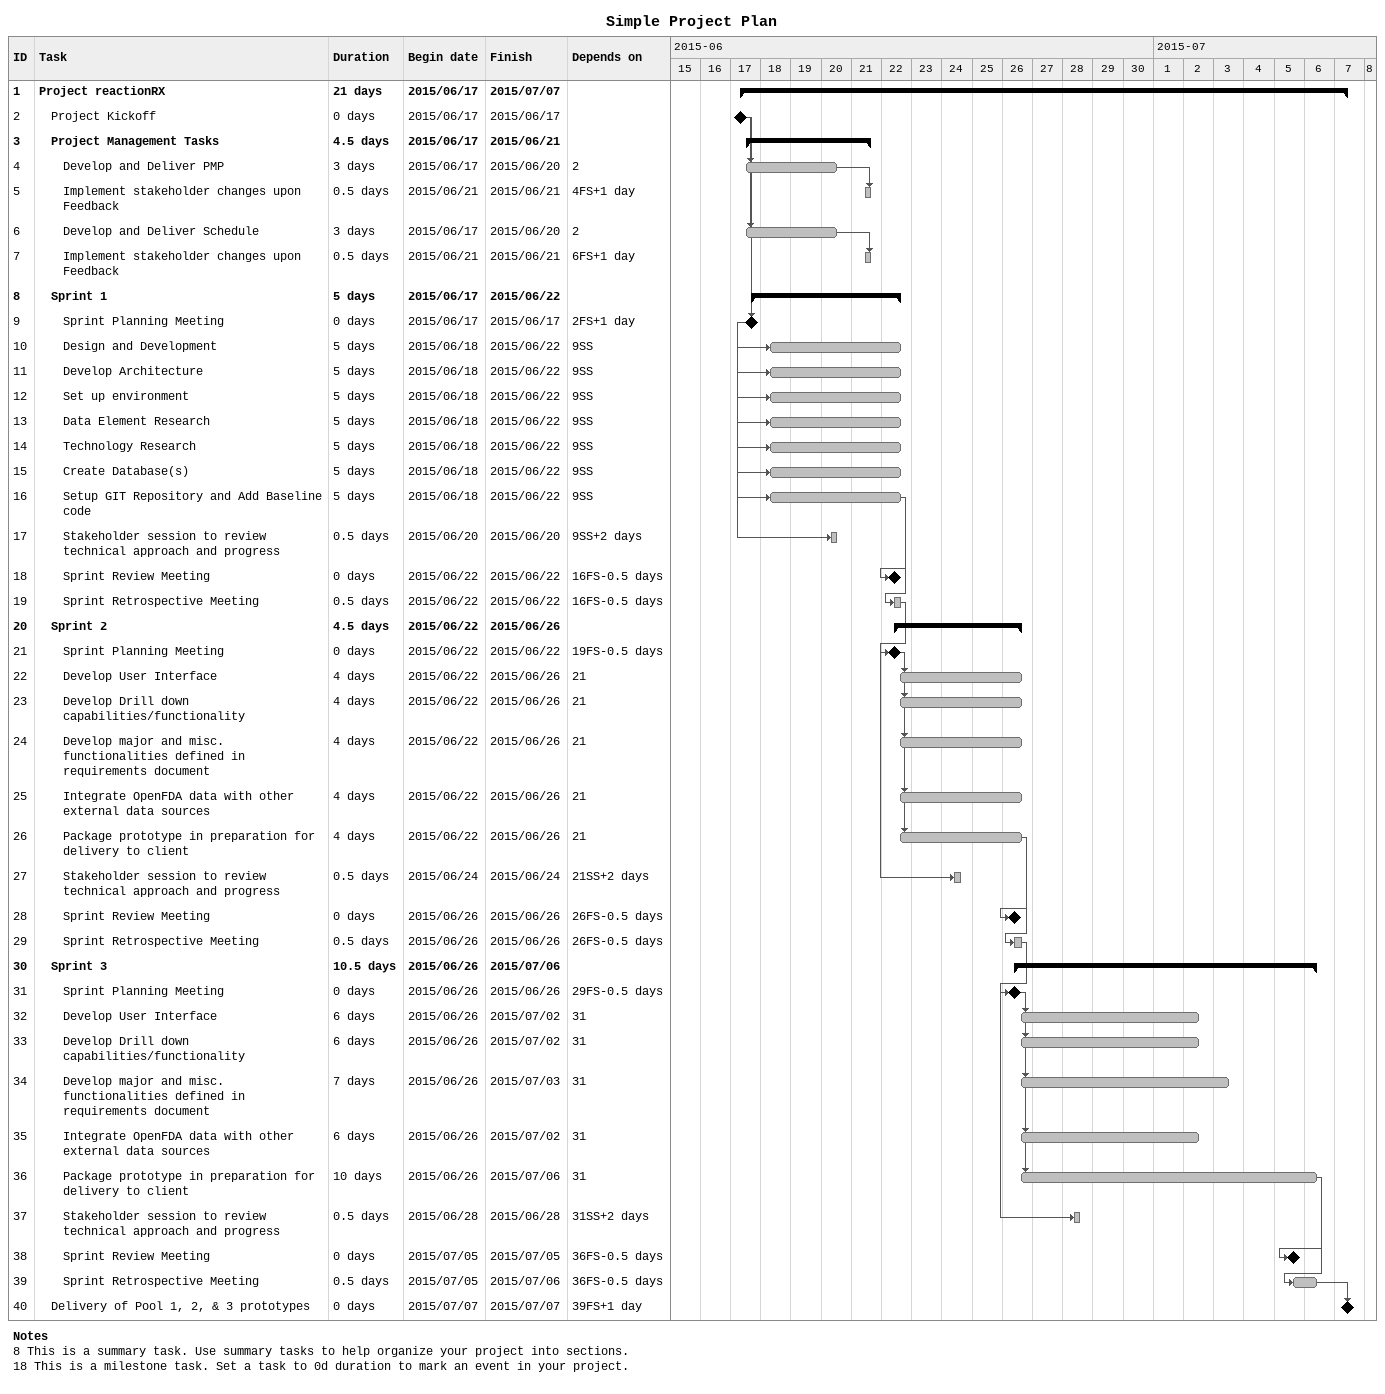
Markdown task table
Simple Project Plan

| ID | Level | Task | Duration | Start | Finish | Predecessors |
|---|---|---|---|---|---|---|
| 1 | 1 | **Project reactionRX** | 21d | 2015-06-17 | 2015-07-07 |  |
| 2 | 2 | Project Kickoff | 0d | 2015-06-17 | 2015-06-17 |  |
| 3 | 2 | **Project Management Tasks** | 4.5d | 2015-06-17 | 2015-06-21 |  |
| 4 | 3 | Develop and Deliver PMP | 3d | 2015-06-17 | 2015-06-20 | 2 |
| 5 | 3 | Implement stakeholder changes upon Feedback | 0.5d | 2015-06-21 | 2015-06-21 | 4FS+1d |
| 6 | 3 | Develop and Deliver Schedule | 3d | 2015-06-17 | 2015-06-20 | 2 |
| 7 | 3 | Implement stakeholder changes upon Feedback | 0.5d | 2015-06-21 | 2015-06-21 | 6FS+1d |
| 8 | 2 | **Sprint 1** | 5d | 2015-06-17 | 2015-06-22 |  |
| 9 | 3 | Sprint Planning Meeting | 0d | 2015-06-17 | 2015-06-17 | 2FS+1d |
| 10 | 3 | Design and Development | 5d | 2015-06-18 | 2015-06-22 | 9SS |
| 11 | 3 | Develop Architecture | 5d | 2015-06-18 | 2015-06-22 | 9SS |
| 12 | 3 | Set up environment | 5d | 2015-06-18 | 2015-06-22 | 9SS |
| 13 | 3 | Data Element Research | 5d | 2015-06-18 | 2015-06-22 | 9SS |
| 14 | 3 | Technology Research | 5d | 2015-06-18 | 2015-06-22 | 9SS |
| 15 | 3 | Create Database(s) | 5d | 2015-06-18 | 2015-06-22 | 9SS |
| 16 | 3 | Setup GIT Repository and Add Baseline code | 5d | 2015-06-18 | 2015-06-22 | 9SS |
| 17 | 3 | Stakeholder session to review technical approach and progress | 0.5d | 2015-06-20 | 2015-06-20 | 9SS+2d |
| 18 | 3 | Sprint Review Meeting | 0d | 2015-06-22 | 2015-06-22 | 16FS-0.5d |
| 19 | 3 | Sprint Retrospective Meeting | 0.5d | 2015-06-22 | 2015-06-22 | 16FS-0.5d |
| 20 | 2 | **Sprint 2** | 4.5d | 2015-06-22 | 2015-06-26 |  |
| 21 | 3 | Sprint Planning Meeting | 0d | 2015-06-22 | 2015-06-22 | 19FS-0.5d |
| 22 | 3 | Develop User Interface | 4d | 2015-06-22 | 2015-06-26 | 21 |
| 23 | 3 | Develop Drill down capabilities/functionality | 4d | 2015-06-22 | 2015-06-26 | 21 |
| 24 | 3 | Develop major and misc. functionalities defined in requirements document | 4d | 2015-06-22 | 2015-06-26 | 21 |
| 25 | 3 | Integrate OpenFDA data with other external data sources | 4d | 2015-06-22 | 2015-06-26 | 21 |
| 26 | 3 | Package prototype in preparation for delivery to client | 4d | 2015-06-22 | 2015-06-26 | 21 |
| 27 | 3 | Stakeholder session to review technical approach and progress | 0.5d | 2015-06-24 | 2015-06-24 | 21SS+2d |
| 28 | 3 | Sprint Review Meeting | 0d | 2015-06-26 | 2015-06-26 | 26FS-0.5d |
| 29 | 3 | Sprint Retrospective Meeting | 0.5d | 2015-06-26 | 2015-06-26 | 26FS-0.5d |
| 30 | 2 | **Sprint 3** | 10.5d | 2015-06-26 | 2015-07-06 |  |
| 31 | 3 | Sprint Planning Meeting | 0d | 2015-06-26 | 2015-06-26 | 29FS-0.5d |
| 32 | 3 | Develop User Interface | 6d | 2015-06-26 | 2015-07-02 | 31 |
| 33 | 3 | Develop Drill down capabilities/functionality | 6d | 2015-06-26 | 2015-07-02 | 31 |
| 34 | 3 | Develop major and misc. functionalities defined in requirements document | 7d | 2015-06-26 | 2015-07-03 | 31 |
| 35 | 3 | Integrate OpenFDA data with other external data sources | 6d | 2015-06-26 | 2015-07-02 | 31 |
| 36 | 3 | Package prototype in preparation for delivery to client | 10d | 2015-06-26 | 2015-07-06 | 31 |
| 37 | 3 | Stakeholder session to review technical approach and progress | 0.5d | 2015-06-28 | 2015-06-28 | 31SS+2d |
| 38 | 3 | Sprint Review Meeting | 0d | 2015-07-05 | 2015-07-05 | 36FS-0.5d |
| 39 | 3 | Sprint Retrospective Meeting | 0.5d | 2015-07-05 | 2015-07-06 | 36FS-0.5d |
| 40 | 2 | Delivery of Pool 1, 2, & 3 prototypes | 0d | 2015-07-07 | 2015-07-07 | 39FS+1d |

Notes
- 8: This is a summary task. Use summary tasks to help organize your project into sections.
- 18: This is a milestone task. Set a task to 0d duration to mark an event in your project.
